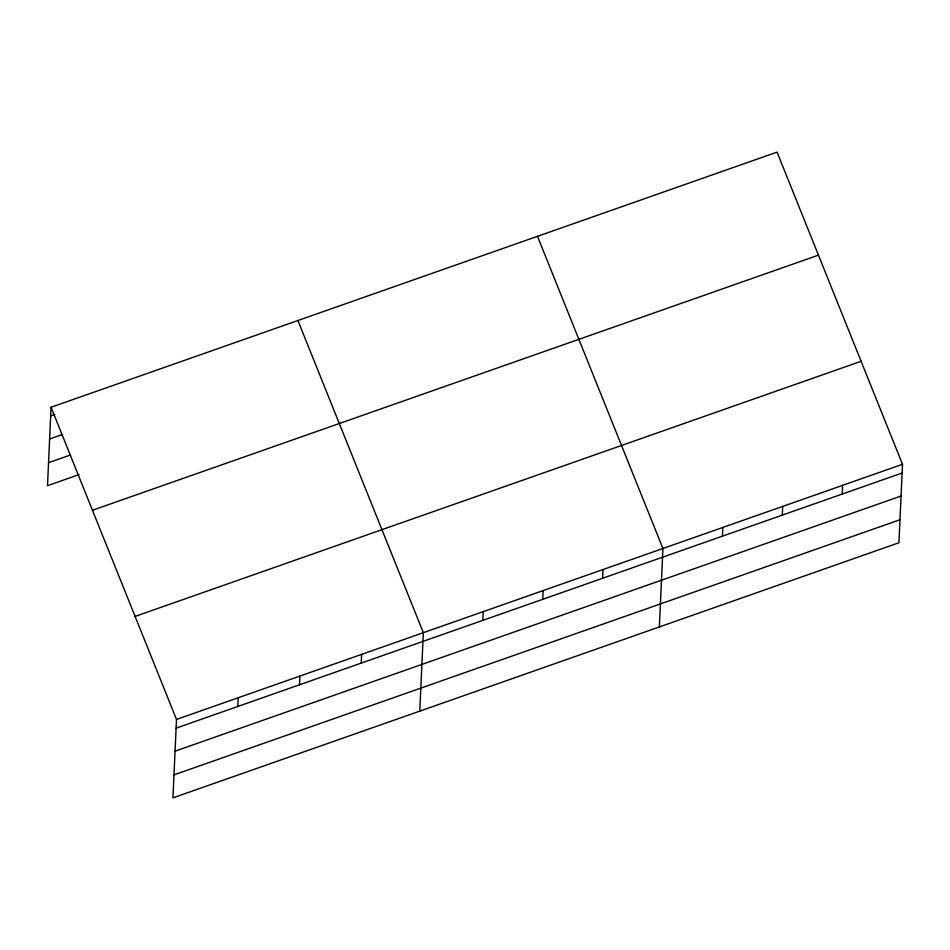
<?xml version="1.0" encoding="UTF-8"?>
<svg xmlns="http://www.w3.org/2000/svg" width="950" height="950" viewBox="0 0 950 950"><rect width="100%" height="100%" fill="white"/><g stroke="black" fill="none" stroke-linecap="round" stroke-linejoin="round"><path stroke-width="1.43" d="M51.062 407.253L176.498 719.435L172.936 797.869L898.938 542.747L902.5 464.301L777.064 152.131L51.062 407.253L47.5 485.699L79.04 474.608M237.809 706.467L238.213 697.751M299.523 684.784L299.915 676.056M361.238 663.1L361.629 654.372M419.781 711.134L423.344 632.688L297.908 320.506M482.838 620.362L483.229 611.646M542.735 599.308L543.127 590.591M602.633 578.265L603.024 569.549M659.359 626.941L662.922 548.494L537.486 236.312M722.416 536.168L722.819 527.452M782.313 515.114L782.705 506.397M842.211 494.071L842.602 485.355M50.671 415.969L54.779 414.532M49.626 438.983L61.964 434.649M48.545 462.686L70.49 454.979M92.459 510.269L818.461 255.146M135.102 616.419L861.104 361.285M176.498 719.435L902.5 464.301M176.106 728.151L902.108 473.017M175.061 751.165L901.063 496.031M173.981 774.867L899.982 519.733"/></g></svg>
